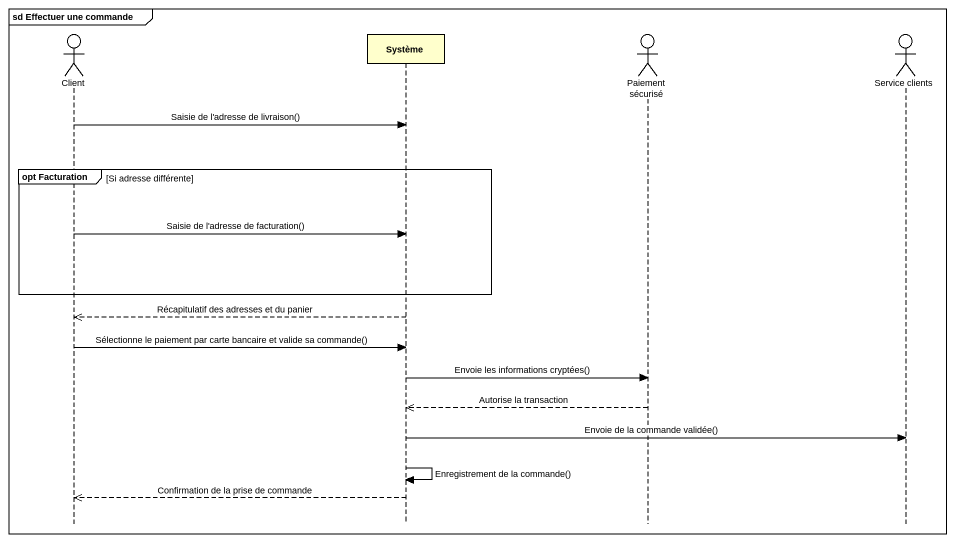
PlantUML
@startuml
mainframe sd Effectuer une commande
hide footbox
actor Client
participant Système
actor "Paiement sécurisé" as Paiement_sécurisé
actor "Service clients" as Service_clients

Client -> Système : Saisie de l'adresse de livraison()
group opt Facturation [Si adresse différente]
  Client -> Système : Saisie de l'adresse de facturation()
end
Système -->> Client : Récapitulatif des adresses et du panier
Client -> Système : Sélectionne le paiement par carte bancaire et valide sa commande()
Système -> Paiement_sécurisé : Envoie les informations cryptées()
Paiement_sécurisé -->> Système : Autorise la transaction
Système -> Service_clients : Envoie de la commande validée()
Système -> Système : Enregistrement de la commande()
Système -->> Client : Confirmation de la prise de commande
@enduml
